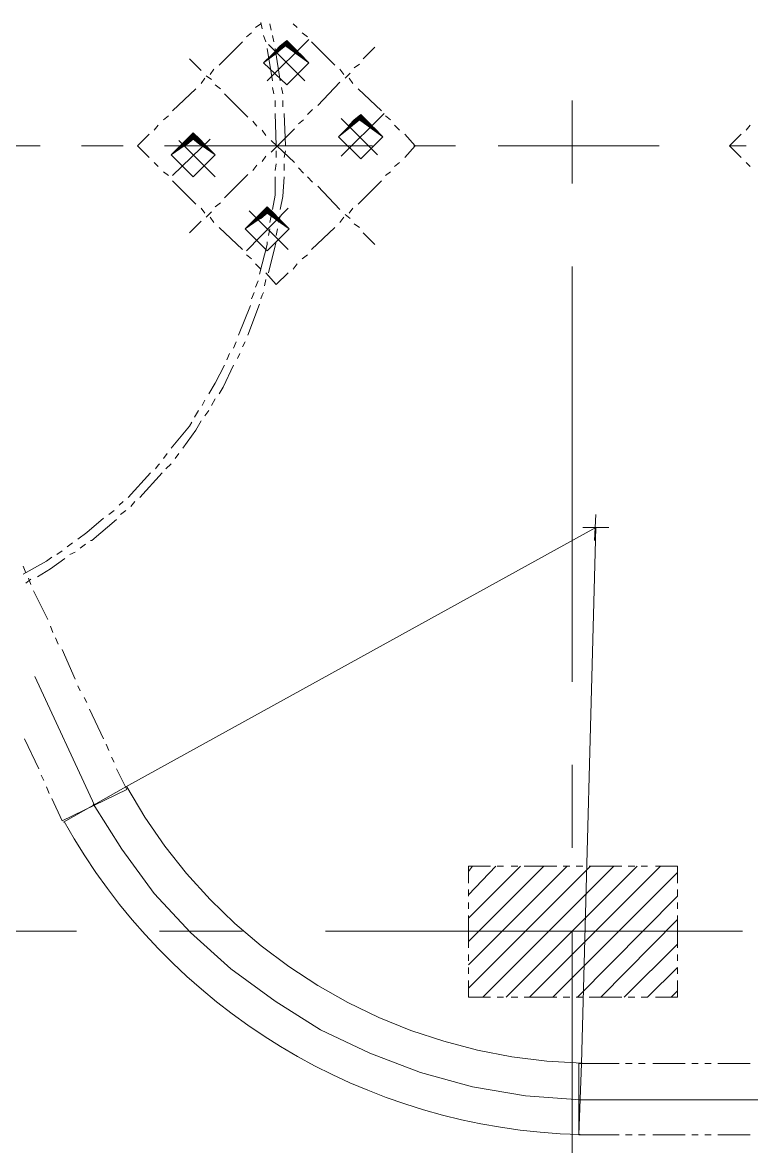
# Model space of a CAD drawing. Header units: millimetres. Extents: x 29 to 95071, y 20 to 67221.
# Drawn here: x 47927 to 50710, y 33362 to 37655 of the extents above; entities that cross this region are included whole.
import ezdxf

# ---------------------------------------------------------------- set-up
doc = ezdxf.new("R2010")
doc.units = ezdxf.units.MM

msp = doc.modelspace()

# ---------------------------------------------------------------- hatches: boundary and pattern name
h = msp.add_hatch(color=7)
h.paths.add_polyline_path([(48930.3, 37565.6), (48910.5, 37565.6), (48905.6, 37545.7)])
h.paths.add_polyline_path([(48910.5, 37565.6), (48905.6, 37545.7), (48890.7, 37545.7)])
h = msp.add_hatch(color=7)
h.dxf.hatch_style = 2
h.paths.add_polyline_path([(48935.3, 37585.4), (48955.1, 37565.6), (48910.5, 37565.6)])
h = msp.add_hatch(color=7)
h.paths.add_polyline_path([(48955.1, 37565.6), (48930.3, 37565.6), (48975, 37545.7)])
h.paths.add_polyline_path([(48930.3, 37565.6), (48975, 37545.7), (48960.1, 37545.7)])
h = msp.add_hatch(color=7)
h.dxf.hatch_style = 2
h.paths.add_polyline_path([(48885.7, 37535.8), (48895.7, 37535.8), (48846.1, 37501.1)])
h = msp.add_hatch(color=7)
h.paths.add_polyline_path([(48905.6, 37545.7), (48890.7, 37545.7), (48895.7, 37535.8)])
h.paths.add_polyline_path([(48890.7, 37545.7), (48895.7, 37535.8), (48885.7, 37535.8)])
h = msp.add_hatch(color=7)
h.paths.add_polyline_path([(48975, 37545.7), (48960.1, 37545.7), (48970, 37535.8)])
h.paths.add_polyline_path([(48960.1, 37545.7), (48970, 37535.8)])
h = msp.add_hatch(color=7)
h.dxf.hatch_style = 2
h.paths.add_polyline_path([(48975, 37545.7), (48979.9, 37535.8), (48970, 37535.8)])
h = msp.add_hatch(color=7)
h.paths.add_polyline_path([(48979.9, 37535.8), (48984.9, 37535.8), (48970, 37535.8)])
h.paths.add_polyline_path([(48984.9, 37535.8), (48970, 37535.8)])
h.paths.add_polyline_path([(48970, 37535.8), (48984.9, 37535.8), (49019.6, 37501.1)])
h = msp.add_hatch(color=7)
h.dxf.hatch_style = 2
h.paths.add_polyline_path([(49217.8, 37302.9), (49237.7, 37283), (49193, 37283)])
h = msp.add_hatch(color=7)
h.paths.add_polyline_path([(49178.2, 37253.3), (49173.2, 37263.2)])
h.paths.add_polyline_path([(49173.2, 37263.2), (49178.2, 37253.3), (49168.3, 37253.3)])
h.paths.add_polyline_path([(49178.2, 37253.3), (49168.3, 37253.3), (49133.6, 37218.6)])
h = msp.add_hatch(color=7)
h.paths.add_polyline_path([(49212.9, 37283), (49193, 37283), (49188.1, 37263.2)])
h.paths.add_polyline_path([(49193, 37283), (49188.1, 37263.2), (49173.2, 37263.2)])
h = msp.add_hatch(color=7)
h.dxf.hatch_style = 2
h.paths.add_polyline_path([(49173.2, 37263.2), (49188.1, 37263.2), (49178.2, 37253.3)])
h = msp.add_hatch(color=7)
h.paths.add_polyline_path([(49237.7, 37283), (49212.9, 37283), (49257.5, 37263.2)])
h.paths.add_polyline_path([(49212.9, 37283), (49257.5, 37263.2), (49242.6, 37263.2)])
h = msp.add_hatch(color=7)
h.paths.add_polyline_path([(49257.5, 37263.2), (49242.6, 37263.2), (49252.5, 37253.3)])
h.paths.add_polyline_path([(49242.6, 37263.2), (49252.5, 37253.3)])
h = msp.add_hatch(color=7)
h.dxf.hatch_style = 2
h.paths.add_polyline_path([(49257.5, 37263.2), (49262.4, 37253.3), (49252.5, 37253.3)])
h = msp.add_hatch(color=7)
h.dxf.hatch_style = 2
h.paths.add_polyline_path([(48578.4, 37233.5), (48603.2, 37208.7), (48558.6, 37208.7)])
h = msp.add_hatch(color=7)
h.paths.add_polyline_path([(49262.4, 37253.3), (49267.4, 37253.3), (49252.5, 37253.3)])
h.paths.add_polyline_path([(49267.4, 37253.3), (49252.5, 37253.3)])
h.paths.add_polyline_path([(49252.5, 37253.3), (49267.4, 37253.3), (49302.1, 37218.6)])
h = msp.add_hatch(color=7)
h.dxf.hatch_style = 2
h.paths.add_polyline_path([(48528.9, 37183.9), (48543.7, 37183.9), (48494.2, 37149.2)])
h = msp.add_hatch(color=7)
h.paths.add_polyline_path([(48553.7, 37188.9), (48538.8, 37188.9), (48543.7, 37183.9)])
h.paths.add_polyline_path([(48538.8, 37188.9), (48543.7, 37183.9), (48528.9, 37183.9)])
h = msp.add_hatch(color=7)
h.paths.add_polyline_path([(48578.4, 37208.7), (48558.6, 37208.7), (48553.7, 37188.9)])
h.paths.add_polyline_path([(48558.6, 37208.7), (48553.7, 37188.9), (48538.8, 37188.9)])
h = msp.add_hatch(color=7)
h.paths.add_polyline_path([(48603.2, 37208.7), (48578.4, 37208.7), (48623, 37188.9)])
h.paths.add_polyline_path([(48578.4, 37208.7), (48623, 37188.9), (48603.2, 37188.9)])
h = msp.add_hatch(color=7)
h.paths.add_polyline_path([(48618.1, 37183.9), (48613.1, 37183.9)])
h.paths.add_polyline_path([(48618.1, 37183.9), (48613.1, 37183.9), (48603.2, 37188.9)])
h = msp.add_hatch(color=7)
h.dxf.hatch_style = 2
h.paths.add_polyline_path([(48603.2, 37188.9), (48623, 37188.9), (48618.1, 37183.9)])
h = msp.add_hatch(color=7)
h.paths.add_polyline_path([(48618.1, 37183.9), (48613.1, 37183.9), (48628, 37183.9)])
h.paths.add_polyline_path([(48613.1, 37183.9), (48628, 37183.9), (48662.7, 37149.2)])
h = msp.add_hatch(color=7)
h.dxf.hatch_style = 2
h.paths.add_polyline_path([(48623, 37188.9), (48628, 37183.9), (48618.1, 37183.9)])
h = msp.add_hatch(color=7)
h.paths.add_polyline_path([(48861, 36926.2), (48841.1, 36926.2), (48836.2, 36906.3)])
h.paths.add_polyline_path([(48841.1, 36926.2), (48836.2, 36906.3), (48821.3, 36906.3)])
h = msp.add_hatch(color=7)
h.dxf.hatch_style = 2
h.paths.add_polyline_path([(48861, 36951), (48885.7, 36926.2), (48841.1, 36926.2)])
h = msp.add_hatch(color=7)
h.paths.add_polyline_path([(48885.7, 36926.2), (48861, 36926.2), (48905.6, 36906.3)])
h.paths.add_polyline_path([(48861, 36926.2), (48905.6, 36906.3), (48890.7, 36906.3)])
h = msp.add_hatch(color=7)
h.paths.add_polyline_path([(48826.3, 36901.4), (48821.3, 36906.3)])
h.paths.add_polyline_path([(48821.3, 36906.3), (48826.3, 36901.4), (48811.4, 36901.4)])
h.paths.add_polyline_path([(48826.3, 36901.4), (48811.4, 36901.4), (48776.7, 36866.7)])
h = msp.add_hatch(color=7)
h.dxf.hatch_style = 2
h.paths.add_polyline_path([(48821.3, 36906.3), (48836.2, 36906.3), (48826.3, 36901.4)])
h = msp.add_hatch(color=7)
h.paths.add_polyline_path([(48900.6, 36901.4), (48895.7, 36901.4)])
h.paths.add_polyline_path([(48900.6, 36901.4), (48895.7, 36901.4), (48890.7, 36906.3)])
h = msp.add_hatch(color=7)
h.dxf.hatch_style = 2
h.paths.add_polyline_path([(48890.7, 36906.3), (48905.6, 36906.3), (48900.6, 36901.4)])
h = msp.add_hatch(color=7)
h.paths.add_polyline_path([(48900.6, 36901.4), (48895.7, 36901.4), (48910.5, 36901.4)])
h.paths.add_polyline_path([(48895.7, 36901.4), (48910.5, 36901.4), (48945.2, 36866.7)])
h = msp.add_hatch(color=7)
h.dxf.hatch_style = 2
h.paths.add_polyline_path([(48905.6, 36906.3), (48910.5, 36901.4), (48900.6, 36901.4)])

# ---------------------------------------------------------------- linework, layer by layer
at = {"color": 7, "lineweight": 0}
for points in [[(48816.3, 37635), (48836.2, 37649.8)], [(48841.1, 37630), (48836.2, 37654.8)], [(48875.8, 37625), (48870.9, 37649.8)], [(48960.1, 37649.8), (48975, 37635)], [(48781.7, 37600.3), (48801.5, 37615.1)], [(48856, 37580.4), (48846.1, 37605.2)], [(48885.7, 37580.4), (48880.8, 37605.2)], [(48994.8, 37615.1), (49014.6, 37600.3)], [(48677.6, 37491.2), (48766.8, 37580.4)], [(48935.3, 37585.4), (48846.1, 37501.1), (48930.3, 37565.6)], [(49019.6, 37590.3), (48861, 37431.7)], [(48865.9, 37570.5), (49004.7, 37431.7)], [(48930.3, 37565.6), (49019.6, 37501.1)], [(49019.6, 37501.1), (48935.3, 37585.4)], [(49029.5, 37580.4), (49118.7, 37491.2)], [(49227.7, 37516), (49272.3, 37560.6)], [(48563.6, 37516), (48608.2, 37471.4)], [(48880.8, 37431.7), (48861, 37555.7)], [(48910.5, 37431.7), (48890.7, 37555.7)], [(48642.9, 37456.5), (48657.7, 37476.3)], [(48935.3, 37416.9), (48846.1, 37501.1)], [(49019.6, 37501.1), (48935.3, 37416.9)], [(49138.5, 37476.3), (49153.4, 37456.5)], [(49193, 37481.3), (49212.9, 37496.2)], [(48608.2, 37421.8), (48623, 37441.7)], [(48628, 37451.6), (48647.8, 37436.7)], [(49158.3, 37441.7), (49178.2, 37461.5)], [(49173.2, 37441.7), (49188.1, 37421.8)], [(48499.1, 37317.7), (48588.3, 37402)], [(48662.7, 37416.9), (48682.5, 37402)], [(48885.7, 37382.2), (48880.8, 37407)], [(48920.4, 37382.2), (48915.5, 37407)], [(49054.3, 37337.6), (49138.5, 37426.8)], [(49207.9, 37402), (49297.1, 37317.7)], [(48697.4, 37382.2), (48786.6, 37293)], [(48890.7, 37332.6), (48890.7, 37357.4)], [(48920.4, 37332.6), (48920.4, 37357.4)], [(50025.7, 37040.2), (50025.7, 37357.4)], [(48895.7, 37183.9), (48890.7, 37307.8)], [(48930.3, 37183.9), (48925.4, 37307.8)], [(49014.6, 37302.9), (49034.4, 37322.7)], [(49217.8, 37302.9), (49133.6, 37218.6), (49212.9, 37283)], [(49307, 37307.8), (49143.5, 37144.3)], [(49212.9, 37283), (49302.1, 37218.6), (49217.8, 37302.9)], [(48429.7, 37243.4), (48444.6, 37263.2)], [(48464.4, 37283), (48484.3, 37297.9)], [(48806.4, 37278.1), (48821.3, 37258.3)], [(48979.9, 37268.2), (48999.7, 37283)], [(49282.3, 37149.2), (49143.5, 37288)], [(49312, 37297.9), (49331.8, 37283)], [(49346.7, 37263.2), (49366.5, 37243.4)], [(50704.8, 37263.2), (50689.9, 37243.4)], [(48365.3, 37183.9), (48409.9, 37228.5)], [(48841.1, 37243.4), (48856, 37223.6)], [(48875.8, 37159.1), (48965, 37248.3)], [(49217.8, 37134.3), (49133.6, 37218.6)], [(49302.1, 37218.6), (49217.8, 37134.3)], [(49386.3, 37228.5), (49426, 37183.9)], [(50670.1, 37228.5), (50625.5, 37183.9)], [(47993.6, 37183.9), (47200.5, 37183.9)], [(48310.8, 37183.9), (48152.2, 37183.9)], [(48365.3, 37183.9), (48409.9, 37139.3)], [(49262.4, 37183.9), (48469.4, 37183.9)], [(48642.9, 37208.7), (48499.1, 37069.9)], [(48662.7, 37065), (48523.9, 37203.7)], [(48875.8, 37203.7), (48965, 37119.5)], [(49386.3, 37139.3), (49426, 37183.9)], [(49579.7, 37183.9), (49421, 37183.9)], [(50357.8, 37183.9), (49743.2, 37183.9)], [(50670.1, 37139.3), (50625.5, 37183.9)], [(50689.9, 37183.9), (50625.5, 37183.9)], [(48578.4, 37065), (48494.2, 37149.2)], [(48662.7, 37149.2), (48578.4, 37065)], [(48841.1, 37124.4), (48856, 37144.3)], [(48895.7, 37139.3), (48895.7, 37164.1)], [(48925.4, 37139.3), (48930.3, 37164.1)], [(48429.7, 37119.5), (48444.6, 37104.6)], [(48806.4, 37089.7), (48821.3, 37109.6)], [(48890.7, 37089.7), (48895.7, 37114.5)], [(48925.4, 37089.7), (48925.4, 37114.5)], [(48979.9, 37099.7), (48999.7, 37079.8)], [(49346.7, 37104.6), (49366.5, 37119.5)], [(50704.8, 37104.6), (50689.9, 37119.5)], [(48464.4, 37084.8), (48484.3, 37069.9)], [(48499.1, 37050.1), (48588.3, 36960.9)], [(48697.4, 36985.7), (48786.6, 37074.9)], [(48880.8, 36941), (48890.7, 36995.6), (48890.7, 37065)], [(48910.5, 36941), (48920.4, 36990.6), (48925.4, 37065)], [(49014.6, 37065), (49034.4, 37045.1)], [(49207.9, 36960.9), (49297.1, 37050.1)], [(49312, 37069.9), (49331.8, 37084.8)], [(49054.3, 37030.3), (49138.5, 36941)], [(48662.7, 36951), (48682.5, 36965.8)], [(48608.2, 36946), (48623, 36926.2)], [(48628, 36911.3), (48647.8, 36931.1)], [(48861, 36951), (48776.7, 36866.7), (48861, 36926.2)], [(48940.3, 36946), (48781.7, 36782.4)], [(48940.3, 36787.4), (48791.6, 36936.1)], [(48861, 36926.2), (48945.2, 36866.7), (48861, 36951)], [(48870.9, 36891.5), (48875.8, 36916.3)], [(48905.6, 36891.5), (48910.5, 36916.3)], [(49158.3, 36921.2), (49178.2, 36906.3)], [(49173.2, 36926.2), (49188.1, 36946)], [(48563.6, 36851.8), (48608.2, 36896.4)], [(48642.9, 36911.3), (48657.7, 36891.5)], [(48677.6, 36871.7), (48766.8, 36787.4)], [(49029.5, 36787.4), (49118.7, 36871.7)], [(49138.5, 36891.5), (49153.4, 36911.3)], [(49193, 36886.5), (49212.9, 36871.7)], [(48861, 36782.4), (48776.7, 36866.7)], [(48945.2, 36866.7), (48861, 36782.4)], [(48865.9, 36841.9), (48870.9, 36866.7)], [(48895.7, 36841.9), (48900.6, 36866.7)], [(49227.7, 36851.8), (49272.3, 36807.2)], [(48831.2, 36693.2), (48861, 36807.2), (48861, 36817.1)], [(48865.9, 36698.2), (48890.7, 36802.3), (48895.7, 36817.1)], [(48781.7, 36767.6), (48801.5, 36752.7)], [(48994.8, 36752.7), (49014.6, 36767.6)], [(48816.3, 36732.9), (48836.2, 36713)], [(48960.1, 36713), (48975, 36732.9)], [(50025.7, 35136.9), (50025.7, 36723)], [(48816.3, 36643.6), (48826.3, 36668.4)], [(48851, 36648.6), (48856, 36673.4)], [(48856, 36698.2), (48895.7, 36653.6)], [(48895.7, 36653.6), (48940.3, 36698.2)], [(48801.5, 36599), (48811.4, 36623.8)], [(48836.2, 36599), (48841.1, 36613.9), (48846.1, 36623.8)], [(48751.9, 36460.3), (48796.5, 36574.3)], [(48786.6, 36460.3), (48831.2, 36579.2)], [(48732.1, 36410.7), (48742, 36435.5)], [(48766.8, 36415.6), (48776.7, 36435.5)], [(48707.3, 36366.1), (48717.2, 36390.9)], [(48747, 36371), (48756.9, 36390.9)], [(48637.9, 36237.2), (48662.7, 36276.9), (48697.4, 36346.3)], [(48677.6, 36237.2), (48692.4, 36262), (48732.1, 36346.3)], [(48613.1, 36192.6), (48623, 36212.4)], [(48647.8, 36192.6), (48662.7, 36217.4)], [(48583.4, 36148), (48598.3, 36172.8)], [(48623, 36153), (48637.9, 36172.8)], [(48494.2, 36029), (48563.6, 36113.3), (48573.5, 36128.2)], [(48538.8, 36029), (48588.3, 36098.4), (48608.2, 36133.1)], [(48464.4, 35989.4), (48479.3, 36009.2)], [(48509, 35989.4), (48523.9, 36009.2)], [(48330.6, 35840.7), (48414.9, 35934.9)], [(48375.2, 35840.7), (48459.5, 35934.9)], [(48434.7, 35949.7), (48444.6, 35964.6), (48449.6, 35969.6)], [(48474.3, 35949.7), (48494.2, 35969.6)], [(48295.9, 35811), (48310.8, 35825.8)], [(48340.5, 35806), (48355.4, 35825.8)], [(48137.3, 35682.1), (48172, 35706.9), (48236.4, 35761.4)], [(48186.9, 35677.1), (48191.8, 35677.1), (48286, 35756.4)], [(48256.3, 35776.3), (48276.1, 35791.1)], [(48300.9, 35776.3), (48320.7, 35791.1)], [(50110, 35677.1), (50115, 35776.3)], [(48320.7, 34735.4), (50115, 35726.7)], [(50060.4, 33679.6), (50115, 35726.7)], [(50164.5, 35726.7), (50065.4, 35726.7)], [(48058, 35622.6), (48077.8, 35637.5)], [(48097.6, 35652.3), (48117.5, 35667.2)], [(48107.6, 35622.6), (48127.4, 35632.5)], [(48147.2, 35647.4), (48167, 35662.3)], [(47929.1, 35548.3), (48018.3, 35597.8), (48038.2, 35612.7)], [(47983.6, 35538.3), (48033.2, 35568.1), (48087.7, 35607.7)], [(47939, 35553.2), (47929.1, 35578)], [(47939, 35513.6), (47958.9, 35528.4)], [(47958.9, 35508.6), (47949, 35533.4)], [(48023.3, 35374.8), (47968.8, 35483.8)], [(48043.1, 35325.2), (48033.2, 35350)], [(48063, 35280.6), (48053, 35305.4)], [(48127.4, 35146.8), (48077.8, 35260.8)], [(48201.7, 34666), (47973.7, 35156.7)], [(48147.2, 35102.2), (48137.3, 35122)], [(48172, 35057.6), (48162.1, 35077.4)], [(48236.4, 34918.8), (48181.9, 35032.8)], [(47988.6, 34804.8), (47934.1, 34918.8)], [(48256.3, 34874.2), (48246.3, 34898.9)], [(48276.1, 34829.6), (48266.2, 34849.4)], [(50025.7, 34502.4), (50025.7, 34819.6)], [(48008.4, 34760.2), (47998.5, 34780)], [(48325.6, 34725.5), (48286, 34804.8)], [(48028.3, 34710.6), (48018.3, 34735.4)], [(48077.8, 34606.5), (48325.6, 34725.5)], [(48082.8, 34601.6), (48320.7, 34735.4)], [(48324.5, 34736.3), (48394, 34620), (48470.4, 34509.4), (48553.3, 34404.7), (48642.5, 34306.1), (48737.4, 34213.8), (48837.8, 34128.2), (48943.3, 34049.3), (49053.6, 33977.4), (49168.2, 33912.7), (49286.9, 33855.4), (49409.2, 33805.9), (49534.8, 33764.1), (49663.4, 33730.5), (49794.6, 33705.2), (49928, 33688.4), (50063.2, 33680.4)], [(48077.8, 34606.5), (48038.2, 34690.8)], [(48196.8, 34670.9), (48305.8, 34497.5), (48429.7, 34328.9), (48568.5, 34180.2), (48722.2, 34041.5), (48890.7, 33917.6), (49064.2, 33808.5), (49252.5, 33719.3), (49445.8, 33644.9), (49644.1, 33590.4), (49847.3, 33555.7), (50055.5, 33540.9)], [(48086, 34604.2), (48124.4, 34537.5), (48164.7, 34472.4), (48207.1, 34409), (48251.3, 34347.1), (48297.4, 34286.9), (48345.3, 34228.5), (48394.9, 34171.7), (48446.3, 34116.8), (48499.3, 34063.6), (48553.9, 34012.3), (48610, 33962.8), (48667.6, 33915.2), (48726.7, 33869.5), (48787.2, 33825.8), (48849, 33784.1), (48912.1, 33744.4), (48976.4, 33706.7), (49042, 33671.1), (49108.6, 33637.6), (49176.4, 33606.2), (49245.2, 33577), (49315, 33550), (49385.7, 33525.3), (49457.3, 33502.8), (49529.8, 33482.6), (49603, 33464.7), (49677, 33449.1), (49751.6, 33436), (49826.9, 33425.2), (49902.8, 33417), (49979.1, 33411.1), (50056, 33407.8)], [(49713.5, 34433), (49629.2, 34433), (49629.2, 34368.6)], [(49629.2, 34413.2), (49644.1, 34433)], [(49629.2, 34324), (49733.3, 34433)], [(49629.2, 34234.8), (49827.5, 34433)], [(49629.2, 34145.6), (49916.7, 34433)], [(49629.2, 34056.3), (50005.9, 34433)], [(49629.2, 33967.1), (50095.1, 34433)], [(49683.7, 33932.4), (50184.4, 34433)], [(49763, 34433), (49738.3, 34433)], [(49773, 33932.4), (50273.6, 34433)], [(49817.6, 34433), (49792.8, 34433)], [(49966.3, 34433), (49842.4, 34433)], [(49862.2, 33932.4), (50362.8, 34433)], [(50015.8, 34433), (49991, 34433)], [(50065.4, 34433), (50040.6, 34433)], [(50214.1, 34433), (50090.2, 34433)], [(50263.7, 34433), (50238.9, 34433)], [(50313.2, 34433), (50288.4, 34433)], [(50427.2, 34368.6), (50427.2, 34433), (50343, 34433)], [(49951.4, 33932.4), (50427.2, 34408.2)], [(49629.2, 34343.8), (49629.2, 34319)], [(50427.2, 34319), (50427.2, 34343.8)], [(50045.6, 33932.4), (50427.2, 34319)], [(49629.2, 34294.2), (49629.2, 34269.5)], [(50427.2, 34269.5), (50427.2, 34294.2)], [(49629.2, 34244.7), (49629.2, 34120.8)], [(50134.8, 33932.4), (50427.2, 34229.8)], [(50427.2, 34120.8), (50427.2, 34244.7)], [(48132.3, 34185.2), (46546.3, 34185.2)], [(48766.8, 34185.2), (48449.6, 34185.2)], [(50675.1, 34185.2), (49084, 34185.2)], [(50025.7, 32594.2), (50025.7, 34185.2)], [(50224, 33932.4), (50427.2, 34135.6)], [(49629.2, 34096), (49629.2, 34071.2)], [(50427.2, 34071.2), (50427.2, 34096)], [(49629.2, 34046.4), (49629.2, 34021.6)], [(50313.2, 33932.4), (50427.2, 34046.4)], [(50427.2, 34021.6), (50427.2, 34046.4)], [(49629.2, 33996.9), (49629.2, 33932.4), (49713.5, 33932.4)], [(50427.2, 33932.4), (50427.2, 33996.9)], [(50402.4, 33932.4), (50427.2, 33957.2)], [(49738.3, 33932.4), (49763, 33932.4)], [(49792.8, 33932.4), (49817.6, 33932.4)], [(49842.4, 33932.4), (49966.3, 33932.4)], [(49991, 33932.4), (50015.8, 33932.4)], [(50040.6, 33932.4), (50065.4, 33932.4)], [(50090.2, 33932.4), (50214.1, 33932.4)], [(50238.9, 33932.4), (50263.7, 33932.4)], [(50288.4, 33932.4), (50313.2, 33932.4)], [(50343, 33932.4), (50427.2, 33932.4)], [(50050.5, 33679.6), (50204.2, 33679.6)], [(50050.5, 33679.6), (50050.5, 33407)], [(50050.5, 33407), (50060.4, 33679.6)], [(50229, 33679.6), (50253.7, 33679.6)], [(50278.5, 33679.6), (50303.3, 33679.6)], [(50333, 33679.6), (50457, 33679.6)], [(50481.7, 33679.6), (50506.5, 33679.6)], [(50531.3, 33679.6), (50556.1, 33679.6)], [(50580.9, 33679.6), (50704.8, 33679.6)], [(50050.5, 33540.9), (50853.5, 33540.9)], [(50050.5, 33407), (50204.2, 33407)], [(50229, 33407), (50253.7, 33407)], [(50278.5, 33407), (50303.3, 33407)], [(50333, 33407), (50457, 33407)], [(50481.7, 33407), (50506.5, 33407)], [(50531.3, 33407), (50556.1, 33407)], [(50580.9, 33407), (50704.8, 33407)]]:
    msp.add_lwpolyline(points, dxfattribs=at)
for points in [[(48910.5, 37565.6), (48905.6, 37545.7), (48890.7, 37545.7)], [(48930.3, 37565.6), (48910.5, 37565.6), (48905.6, 37545.7)], [(48935.3, 37585.4), (48955.1, 37565.6), (48910.5, 37565.6)], [(48955.1, 37565.6), (48930.3, 37565.6), (48975, 37545.7)], [(48930.3, 37565.6), (48975, 37545.7), (48960.1, 37545.7)], [(48885.7, 37535.8), (48895.7, 37535.8), (48846.1, 37501.1)], [(48890.7, 37545.7), (48895.7, 37535.8), (48885.7, 37535.8)], [(48885.7, 37535.8), (48895.7, 37535.8)], [(48895.7, 37535.8), (48885.7, 37535.8)], [(48905.6, 37545.7), (48890.7, 37545.7), (48895.7, 37535.8)], [(48975, 37545.7), (48960.1, 37545.7), (48970, 37535.8)], [(48960.1, 37545.7), (48970, 37535.8)], [(48975, 37545.7), (48979.9, 37535.8), (48970, 37535.8)], [(48979.9, 37535.8), (48984.9, 37535.8), (48970, 37535.8)], [(48984.9, 37535.8), (48970, 37535.8)], [(48970, 37535.8), (48984.9, 37535.8), (49019.6, 37501.1)], [(49217.8, 37302.9), (49237.7, 37283), (49193, 37283)], [(49173.2, 37263.2), (49178.2, 37253.3), (49168.3, 37253.3)], [(49193, 37283), (49188.1, 37263.2), (49173.2, 37263.2)], [(49173.2, 37263.2), (49188.1, 37263.2), (49178.2, 37253.3)], [(49178.2, 37253.3), (49173.2, 37263.2)], [(49212.9, 37283), (49193, 37283), (49188.1, 37263.2)], [(49237.7, 37283), (49212.9, 37283), (49257.5, 37263.2)], [(49212.9, 37283), (49257.5, 37263.2), (49242.6, 37263.2)], [(49257.5, 37263.2), (49242.6, 37263.2), (49252.5, 37253.3)], [(49242.6, 37263.2), (49252.5, 37253.3)], [(49257.5, 37263.2), (49262.4, 37253.3), (49252.5, 37253.3)], [(48578.4, 37233.5), (48494.2, 37149.2), (48578.4, 37208.7), (48662.7, 37149.2)], [(48578.4, 37233.5), (48603.2, 37208.7), (48558.6, 37208.7)], [(49178.2, 37253.3), (49168.3, 37253.3), (49133.6, 37218.6)], [(49168.3, 37253.3), (49178.2, 37253.3)], [(49178.2, 37253.3), (49168.3, 37253.3)], [(49262.4, 37253.3), (49267.4, 37253.3), (49252.5, 37253.3)], [(49267.4, 37253.3), (49252.5, 37253.3)], [(49252.5, 37253.3), (49267.4, 37253.3), (49302.1, 37218.6)], [(48528.9, 37183.9), (48543.7, 37183.9), (48494.2, 37149.2)], [(48538.8, 37188.9), (48543.7, 37183.9), (48528.9, 37183.9)], [(48528.9, 37183.9), (48543.7, 37183.9)], [(48543.7, 37183.9), (48528.9, 37183.9)], [(48558.6, 37208.7), (48553.7, 37188.9), (48538.8, 37188.9)], [(48553.7, 37188.9), (48538.8, 37188.9), (48543.7, 37183.9)], [(48578.4, 37208.7), (48558.6, 37208.7), (48553.7, 37188.9)], [(48603.2, 37208.7), (48578.4, 37208.7), (48623, 37188.9)], [(48578.4, 37208.7), (48623, 37188.9), (48603.2, 37188.9)], [(48618.1, 37183.9), (48613.1, 37183.9), (48603.2, 37188.9)], [(48603.2, 37188.9), (48623, 37188.9), (48618.1, 37183.9)], [(48618.1, 37183.9), (48613.1, 37183.9)], [(48618.1, 37183.9), (48613.1, 37183.9), (48628, 37183.9)], [(48613.1, 37183.9), (48628, 37183.9), (48662.7, 37149.2)], [(48623, 37188.9), (48628, 37183.9), (48618.1, 37183.9)], [(48618.1, 37183.9), (48628, 37183.9)], [(48841.1, 36926.2), (48836.2, 36906.3), (48821.3, 36906.3)], [(48861, 36926.2), (48841.1, 36926.2), (48836.2, 36906.3)], [(48861, 36951), (48885.7, 36926.2), (48841.1, 36926.2)], [(48885.7, 36926.2), (48861, 36926.2), (48905.6, 36906.3)], [(48861, 36926.2), (48905.6, 36906.3), (48890.7, 36906.3)], [(48826.3, 36901.4), (48811.4, 36901.4), (48776.7, 36866.7)], [(48821.3, 36906.3), (48826.3, 36901.4), (48811.4, 36901.4)], [(48811.4, 36901.4), (48826.3, 36901.4)], [(48826.3, 36901.4), (48811.4, 36901.4)], [(48821.3, 36906.3), (48836.2, 36906.3), (48826.3, 36901.4)], [(48826.3, 36901.4), (48821.3, 36906.3)], [(48900.6, 36901.4), (48895.7, 36901.4), (48890.7, 36906.3)], [(48890.7, 36906.3), (48905.6, 36906.3), (48900.6, 36901.4)], [(48900.6, 36901.4), (48895.7, 36901.4)], [(48900.6, 36901.4), (48895.7, 36901.4), (48910.5, 36901.4)], [(48895.7, 36901.4), (48910.5, 36901.4), (48945.2, 36866.7)], [(48905.6, 36906.3), (48910.5, 36901.4), (48900.6, 36901.4)], [(48900.6, 36901.4), (48910.5, 36901.4)]]:
    msp.add_lwpolyline(points, close=True, dxfattribs=at)

doc.saveas('drawing.dxf')
